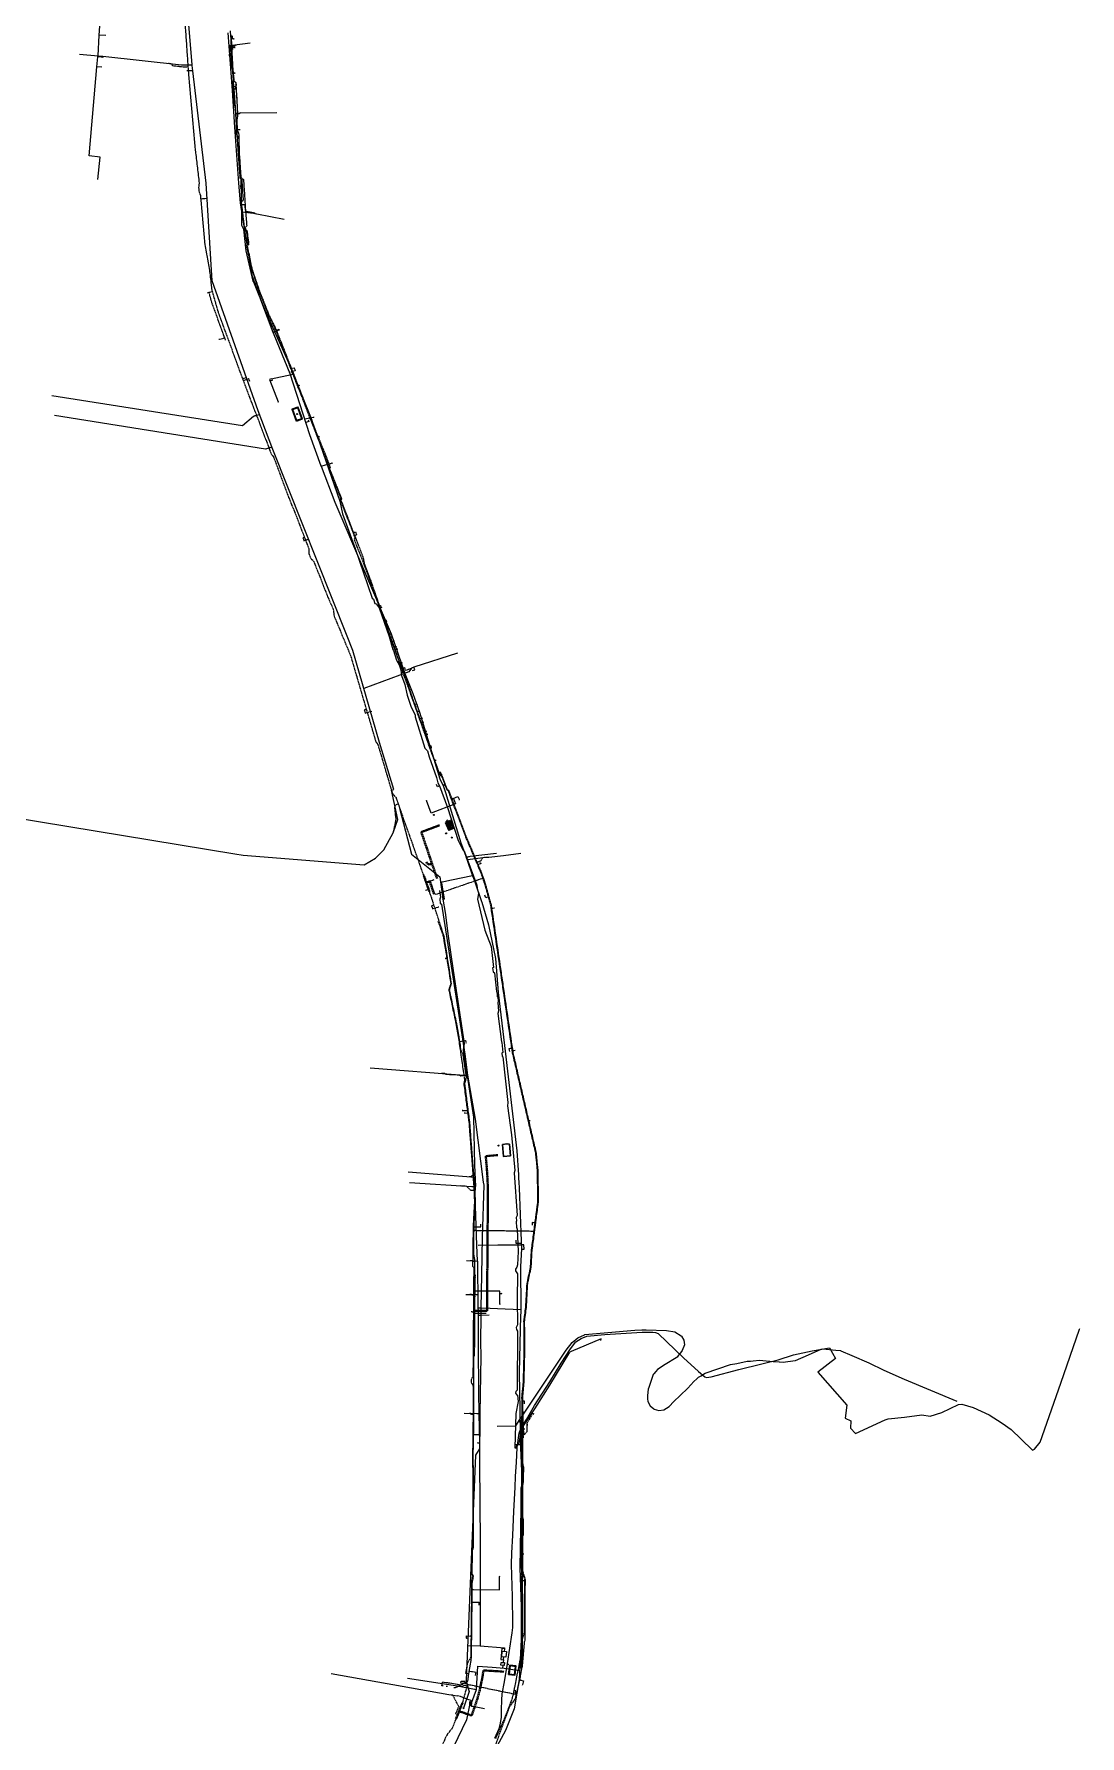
# Model space of a CAD drawing. Header units: metres. Extents: x 105139 to 106600, y 111320 to 118137.
# Drawn here: x 105759 to 106600, y 115990 to 117357 of the extents above; entities that cross this region are included whole.
import ezdxf

# ---------------------------------------------------------------- set-up
doc = ezdxf.new("R2010")
doc.units = ezdxf.units.M
doc.linetypes.add('DASHED', pattern=[1.524, 1.27, -0.254])
for name, color, linetype, lineweight in [('35-RH-ACUE-DOMICILIARIA', 152, 'CONTINUOUS', 9), ('35-RH-ACUE-MATRIZ-PJ', 150, 'DASHED', 40), ('35-RH-ACUE-MENOR-EXIST', 151, 'CONTINUOUS', 13), ('35-RH-ACUE-MENOR-PROY', 5, 'DASHED', 25), ('35-RH-ACUE-NODOS', 5, 'CONTINUOUS', 13), ('35-RH-ACUE-PJ-POZOS', 30, 'CONTINUOUS', 30)]:
    doc.layers.add(name, color=color, linetype=linetype, lineweight=lineweight)

# ---------------------------------------------------------------- blocks, each defined once
blk = doc.blocks.new('NODO_ACUE')
blk.add_circle((0, 0), 0.4)
blk = doc.blocks.new('VALV_ACUE')
for p, q in [((-0.4, -0.4), (0.4, 0.4)), ((-0.4, 0.4), (0.4, -0.4))]:
    blk.add_line(p, q)
blk.add_lwpolyline([(-0.4, -0.4), (0.4, -0.4), (0.4, 0.4), (-0.4, 0.4)], close=True)

msp = doc.modelspace()

# ---------------------------------------------------------------- linework, layer by layer
at = {"layer": '35-RH-ACUE-DOMICILIARIA'}
for points in [[(105919.66, 117353.0381), (105917.5196, 117352.8714)], [(105920.3129, 117352.8488), (105919.6742, 117352.8092), (105919.6458, 117353.267), (105920.2846, 117353.3066)], [(105920.5505, 117346.1701), (105918.1653, 117345.9641)], [(105921.2035, 117345.9808), (105920.5647, 117345.9413), (105920.5363, 117346.399), (105921.1751, 117346.4386)], [(105920.429, 117325.504), (105919.5141, 117325.4297)], [(105921.082, 117325.3147), (105920.4432, 117325.2751), (105920.4149, 117325.7329), (105921.0536, 117325.7725)], [(105921.7511, 117316.0694), (105921.6644, 117316.0719)], [(105922.404, 117315.8801), (105921.7652, 117315.8405), (105921.7369, 117316.2983), (105922.3757, 117316.3378)], [(105922.3426, 117305.6793), (105922.256, 117305.6819)], [(105922.9956, 117305.49), (105922.3568, 117305.4504), (105922.3285, 117305.9082), (105922.9672, 117305.9478)], [(105924.3355, 117280.1037), (105922.7853, 117279.9735)], [(105924.9885, 117279.9144), (105924.3497, 117279.8748), (105924.3213, 117280.3326), (105924.9601, 117280.3722)], [(105950.0832, 117079.9798), (105948.7461, 117079.445), (105955.5296, 117061.553)], [(105949.2088, 117078.2246), (105950.7113, 117078.8103)], [(105950.0832, 117079.9798), (105966.4142, 117083.4503)], [(105950.5032, 117078.9488), (105950.9193, 117078.6717)], [(105950.5603, 117079.0345), (105950.9764, 117078.7574)], [(105966.3673, 117083.6758), (105966.9939, 117083.806), (105967.0873, 117083.3569), (105966.4607, 117083.2267)], [(105967.041, 117083.5794), (105967.4522, 117083.664)], [(105972.06, 117074.503), (105971.691, 117074.3587)], [(105972.7396, 117074.5209), (105972.143, 117074.2892), (105971.977, 117074.7168), (105972.5736, 117074.9484)], [(105955.2605, 117061.5264), (105955.7393, 117061.3824)], [(105955.2902, 117061.625), (105955.769, 117061.4809)], [(105988.1377, 117033.423), (105987.7129, 117033.2552)], [(105988.8174, 117033.4409), (105988.2208, 117033.2092), (105988.0547, 117033.6368), (105988.6514, 117033.8684)], [(106037.7639, 116897.501), (106037.0017, 116897.2686)], [(106038.4424, 116897.4576), (106037.8273, 116897.2806), (106037.7005, 116897.7214), (106038.3155, 116897.8984)], [(106039.0299, 116896.2072), (106038.4149, 116896.0302), (106038.288, 116896.4709), (106038.903, 116896.6479)], [(106038.3514, 116896.2506), (106037.4651, 116895.9786)], [(106042.1174, 116885.809), (106041.2126, 116885.5312)], [(106042.2768, 116885.2), (106041.4242, 116884.9389)], [(106042.7959, 116885.7657), (106042.1808, 116885.5887), (106042.054, 116886.0294), (106042.669, 116886.2064)], [(106042.9553, 116885.1566), (106042.3402, 116884.9796), (106042.2134, 116885.4204), (106042.8284, 116885.5974)], [(106045.6329, 116874.8528), (106045.0816, 116874.6878)], [(106046.3114, 116874.8094), (106045.6964, 116874.6324), (106045.5695, 116875.0732), (106046.1845, 116875.2502)], [(106046.5209, 116872.3434), (106045.9928, 116872.1335)], [(106047.2005, 116872.3597), (106046.6034, 116872.1294), (106046.4383, 116872.5574), (106047.0355, 116872.7877)], [(106048.5479, 116869.0676), (106047.2317, 116868.6585)], [(106049.2263, 116869.0242), (106048.6113, 116868.8472), (106048.4844, 116869.288), (106049.0995, 116869.465)], [(106050.0209, 116864.6769), (106048.7908, 116864.2953)], [(106050.8567, 116862.8177), (106049.4699, 116862.3861)], [(106050.6994, 116864.6335), (106050.0844, 116864.4565), (106049.9575, 116864.8973), (106050.5725, 116865.0743)], [(106051.5352, 116862.7744), (106050.9201, 116862.5974), (106050.7933, 116863.0381), (106051.4083, 116863.2151)], [(106054.5041, 116851.7813), (106053.3791, 116851.4332)], [(106055.1826, 116851.7379), (106054.5676, 116851.5609), (106054.4407, 116852.0017), (106055.0557, 116852.1787)], [(106068.0557, 116812.8024), (106067.3638, 116812.5444)], [(106068.7356, 116812.8012), (106068.1327, 116812.5864), (106067.9787, 116813.0184), (106068.5816, 116813.2333)], [(106070.808, 116807.2487), (106069.4265, 116806.7224)], [(106071.7206, 116804.1029), (106070.5168, 116803.6458)], [(106071.4879, 116807.2475), (106070.885, 116807.0326), (106070.731, 116807.4647), (106071.3339, 116807.6795)], [(106072.4004, 116804.1017), (106071.7975, 116803.8869), (106071.6436, 116804.3189), (106072.2464, 116804.5338)], [(106074.2146, 116796.684), (106073.128, 116796.2724)], [(106075.0828, 116794.3707), (106073.9524, 116793.942)], [(106074.8945, 116796.6828), (106074.2916, 116796.4679), (106074.1376, 116796.9), (106074.7405, 116797.1148)], [(106075.7627, 116794.3695), (106075.1598, 116794.1546), (106075.0058, 116794.5867), (106075.6087, 116794.8015)], [(106078.0967, 116784.9293), (106077.2033, 116784.5957)], [(106078.3369, 116783.6284), (106077.6589, 116783.3779)], [(106078.7765, 116784.9281), (106078.1737, 116784.7132), (106078.0197, 116785.1453), (106078.6226, 116785.3601)], [(106079.0167, 116783.6272), (106078.4139, 116783.4124), (106078.2599, 116783.8444), (106078.8627, 116784.0593)], [(106081.9488, 116773.4679), (106081.2688, 116773.2848)], [(106082.6255, 116773.4035), (106082.0053, 116773.2457), (106081.8922, 116773.6902), (106082.5124, 116773.848)], [(106085.7794, 116763.6969), (106084.9483, 116763.4706)], [(106086.1456, 116762.7123), (106085.7186, 116762.575)], [(106086.4562, 116763.6325), (106085.836, 116763.4746), (106085.7229, 116763.9191), (106086.3431, 116764.077)], [(106086.8249, 116762.6863), (106086.2146, 116762.4936), (106086.0766, 116762.9311), (106086.6869, 116763.1237)], [(106086.6627, 116762.0153), (106086.2782, 116761.9164)], [(106087.3395, 116761.9509), (106086.7193, 116761.793), (106086.6062, 116762.2375), (106087.2264, 116762.3954)], [(106088.5983, 116753.8108), (106089.2011, 116754.0258), (106089.3552, 116753.5938), (106088.7524, 116753.3788)], [(106089.2782, 116753.8098), (106089.5887, 116753.9086)], [(106074.659, 116741.2324), (106075.1378, 116741.0883)], [(106074.6887, 116741.3309), (106075.1675, 116741.1869)], [(106096.3964, 116742.9138), (106098.0804, 116738.5361), (106078.6122, 116731.0859), (106074.8984, 116741.1603)], [(106095.2137, 116742.4588), (106095.5839, 116742.6012)], [(106096.2653, 116742.6235), (106096.2653, 116742.6235), (106095.672, 116742.3835), (106095.5, 116742.8088), (106096.0933, 116743.0487)], [(106096.1813, 116742.8311), (106100.1123, 116744.3433), (106100.9928, 116742.1815)], [(106100.7237, 116742.155), (106101.2025, 116742.0109)], [(106100.7534, 116742.2536), (106101.2322, 116742.1095)], [(106089.738, 116614.562), (106090.3731, 116614.6416), (106090.4301, 116614.1865), (106089.7951, 116614.1069)], [(106090.4016, 116614.414), (106091.3811, 116614.5237)], [(106103.3519, 116492.4179), (106103.9919, 116492.4212), (106103.9943, 116491.9625), (106103.3543, 116491.9592)], [(106103.9931, 116492.1918), (106107.9087, 116492.1369)], [(106105.1575, 116490.4173), (106105.7975, 116490.4206), (106105.7998, 116489.9619), (106105.1599, 116489.9586)], [(106105.7987, 116490.1913), (106108.1617, 116490.1642)], [(106157.3188, 116483.9906), (106156.8844, 116483.8882)], [(106157.9939, 116483.9105), (106157.3702, 116483.7671), (106157.2674, 116484.2141), (106157.8911, 116484.3575)], [(106113.5783, 116347.1242), (106112.8959, 116347.1305)], [(106114.2172, 116346.9023), (106113.5772, 116346.9053), (106113.5794, 116347.364), (106114.2194, 116347.361)], [(106133.7859, 116336.7099), (106133.8129, 116346.9378), (106114.2183, 116347.1183)], [(106133.5253, 116336.782), (106133.9202, 116336.4753)], [(106133.5885, 116336.8633), (106133.9834, 116336.5566)], [(106133.8084, 116345.2319), (106135.0401, 116345.2419)], [(106134.871, 116345.426), (106135.2092, 116345.0577)], [(106134.9468, 116345.4956), (106135.2851, 116345.1274)], [(106110.7412, 116330.8039), (106111.3812, 116330.8072), (106111.3835, 116330.3486), (106110.7435, 116330.3453)], [(106111.3823, 116330.5779), (106112.7674, 116330.5636)], [(106160.504, 116248.5939), (106159.6703, 116249.1168)], [(106160.9147, 116248.0521), (106160.3787, 116248.4019), (106160.6294, 116248.786), (106161.1653, 116248.4363)], [(106152.3451, 116229.8162), (106151.1145, 116229.7999)], [(106152.3387, 116230.295), (106151.1594, 116230.2456)], [(106152.9791, 116230.0666), (106152.3391, 116230.0656), (106152.3384, 116230.5243), (106152.9784, 116230.5253)], [(106152.9855, 116229.5878), (106152.3455, 116229.5869), (106152.3448, 116230.0455), (106152.9848, 116230.0465)], [(106153.1504, 116236.3142), (106152.5652, 116236.307)], [(106153.7908, 116236.0859), (106153.1508, 116236.0849), (106153.1501, 116236.5436), (106153.7901, 116236.5446)], [(106155.6819, 116239.7489), (106155.6115, 116239.7571)], [(106156.3222, 116239.5205), (106155.6822, 116239.5196), (106155.6815, 116239.9782), (106156.3215, 116239.9792)], [(106112.621, 116107.2657), (106133.5572, 116107.1834), (106133.4339, 116117.9566)], [(106133.2619, 116118.138), (106133.6059, 116117.7752)], [(106133.3366, 116118.2088), (106133.6806, 116117.846)], [(106111.981, 116107.2682), (106111.2494, 116107.2711)], [(106112.62, 116107.0361), (106111.98, 116107.0391), (106111.9821, 116107.4978), (106112.6221, 116107.4948)], [(106106.6819, 116068.5103), (106107.0259, 116068.1475)], [(106106.7566, 116068.5812), (106107.1007, 116068.2183)], [(106106.9286, 116068.3998), (106106.9299, 116070.0825), (106109.9391, 116070.031)], [(106109.9412, 116070.2577), (106110.5811, 116070.252), (106110.577, 116069.7933), (106109.9371, 116069.799)], [(106110.5791, 116070.02), (106110.8599, 116070.0152)], [(106149.7204, 116034.7347), (106150.0223, 116034.6702)], [(106150.0702, 116034.8945), (106150.6961, 116034.761), (106150.6004, 116034.3124), (106149.9745, 116034.446)], [(106150.6482, 116034.5367), (106152.6465, 116034.1104), (106151.8908, 116030.732)], [(106151.6441, 116030.8426), (106151.9881, 116030.4798)], [(106151.7188, 116030.9134), (106152.0628, 116030.5506)]]:
    msp.add_lwpolyline(points, dxfattribs=at)
at = {"layer": '35-RH-ACUE-MATRIZ-PJ'}
for points in [[(106085.3404, 116721.3741), (106070.6659, 116715.785), (106083.4254, 116678.2678)], [(106090.8983, 116723.3199), (106093.0228, 116718.5718)], [(106091.3381, 116725.1084), (106091.0335, 116724.9681)], [(106091.0335, 116724.9681), (106091.4919, 116723.828)], [(106091.0519, 116724.9948), (106091.5169, 116723.838)], [(106091.6403, 116725.212), (106091.3381, 116725.1084)], [(106091.6403, 116725.212), (106091.3381, 116725.1084)], [(106092.1883, 116723.9897), (106091.4841, 116723.7066), (106091.4955, 116723.6783), (106092.1997, 116723.9614), (106092.1883, 116723.9897)], [(106091.4919, 116723.828), (106091.5328, 116723.7262)], [(106091.5169, 116723.838), (106091.5579, 116723.7362)], [(106091.5442, 116723.6979), (106091.5852, 116723.596)], [(106091.5693, 116723.7079), (106091.6102, 116723.6061)], [(106091.5852, 116723.596), (106092.4739, 116721.3307)], [(106091.6102, 116723.6061), (106092.499, 116721.3408)], [(106091.6193, 116725.1918), (106092.0736, 116724.0619)], [(106091.6403, 116725.212), (106092.0987, 116724.072)], [(106092.0736, 116724.0619), (106092.1146, 116723.9601)], [(106092.0987, 116724.072), (106092.1396, 116723.9701)], [(106092.126, 116723.9318), (106092.1669, 116723.8299)], [(106092.151, 116723.9418), (106092.1919, 116723.84)], [(106092.1669, 116723.8299), (106093.0556, 116721.5646)], [(106092.1919, 116723.84), (106093.0807, 116721.5747)], [(106092.7746, 116720.5829), (106093.6739, 116718.3463)], [(106092.7996, 116720.5929), (106093.6989, 116718.3564)], [(106093.2931, 116722.1471), (106092.9121, 116721.994)], [(106093.331, 116722.0529), (106092.95, 116721.8997)], [(106092.987, 116718.0701), (106093.3311, 116718.5427)], [(106093.8719, 116724.5022), (106093.0094, 116718.6855)], [(106093.1332, 116723.152), (106093.1327, 116723.1518)], [(106093.1365, 116723.1435), (106093.1361, 116723.1433)], [(106095.9606, 116719.2524), (106093.1671, 116718.8277)], [(106093.3563, 116720.8168), (106094.2556, 116718.5802)], [(106093.3814, 116720.8268), (106094.2807, 116718.5903)], [(106093.5838, 116721.7303), (106093.4916, 116721.9598)], [(106093.6932, 116720.54), (106093.5241, 116720.472)], [(106093.5541, 116723.2286), (106093.5544, 116723.2296)], [(106093.7305, 116720.4472), (106093.5614, 116720.3792)], [(106093.6781, 116721.7682), (106093.5859, 116721.9977)], [(106093.8397, 116719.884), (106093.6512, 116719.8096)], [(106093.7081, 116719.668), (106093.8957, 116719.7448)], [(106093.7167, 116721.4), (106093.9562, 116720.8043)], [(106094.0504, 116720.8422), (106093.8109, 116721.4379)], [(106094.2158, 116724.3171), (106093.9838, 116724.2238)], [(106094.2158, 116724.3171), (106094.4443, 116724.409)], [(106094.2966, 116718.4784), (106094.2556, 116718.5802)], [(106094.3216, 116718.4884), (106094.2807, 116718.5903)], [(106094.7845, 116722.8476), (106094.5526, 116722.7543)], [(106094.7845, 116722.8476), (106095.0131, 116722.9395)], [(106095.0894, 116718.7972), (106094.8457, 116718.6991), (106094.857, 116718.6708), (106095.1008, 116718.7689), (106095.0894, 116718.7972)], [(106094.857, 116718.822), (106094.898, 116718.7202)], [(106094.9093, 116718.6919), (106094.9503, 116718.59)], [(106094.9962, 116718.878), (106095.0371, 116718.7761)], [(106095.0485, 116718.7478), (106095.0894, 116718.646)], [(106095.6361, 116724.1516), (106095.6361, 116724.1515)], [(106096.0433, 116719.7168), (106095.8114, 116719.6236)], [(106096.0806, 116719.624), (106095.8487, 116719.5308)], [(106096.0433, 116719.7168), (106096.2719, 116719.8087)], [(106096.0806, 116719.624), (106096.3092, 116719.7159)], [(106093.4551, 116717.9889), (106093.223, 116718.165)], [(106093.7254, 116718.0975), (106093.4933, 116718.2737)], [(106094.3703, 116718.508), (106093.6661, 116718.2249), (106093.6775, 116718.1966), (106094.3817, 116718.4797), (106094.3703, 116718.508)], [(106093.7148, 116718.2445), (106093.6739, 116718.3463)], [(106093.7399, 116718.2545), (106093.6989, 116718.3564)], [(106093.7671, 116718.1143), (106093.7262, 116718.2162)], [(106093.7922, 116718.1244), (106093.7512, 116718.2262)], [(106094.3489, 116718.3482), (106094.3079, 116718.4501)], [(106094.3739, 116718.3583), (106094.333, 116718.4601)], [(106079.2258, 116690.5732), (106076.9809, 116689.8388), (106075.094, 116690.7746), (106074.6402, 116692.1216)], [(106077.1903, 116668.0077), (106076.4847, 116670.0122), (106074.6317, 116675.2758), (106072.5243, 116681.2585)], [(106078.0812, 116676.4623), (106078.0207, 116676.443), (106074.6317, 116675.2758)], [(106080.9078, 116666.0447), (106077.401, 116676.2295)], [(106122.3908, 116455.5355), (106123.3826, 116444.5424), (106123.9095, 116436.0495), (106124.1746, 116429.1834), (106123.451, 116331.1863)], [(106132.0568, 116456.4075), (106122.4192, 116455.538)], [(106112.9454, 116294.8261), (106113.2575, 116343.6997), (106113.5633, 116360.1468)], [(106123.4775, 116331.1861), (106113.2285, 116331.2867)], [(106149.9733, 116045.1078), (106151.4298, 116045.1136), (106151.7613, 116241.0174), (106149.0656, 116242.6969)], [(106120.6231, 116042.4318), (106119.9424, 116037.9633), (106118.8692, 116032.1853), (106118.0405, 116028.185), (106115.7113, 116019.695), (106111.1598, 116006.1643), (106107.2887, 116007.4665)], [(106136.8761, 116041.3772), (106120.5498, 116042.4366)], [(106103.6569, 116016.3961), (106103.4479, 116015.6356), (106102.6815, 116013.8975), (106101.0492, 116009.5653), (106098.4917, 116003.3688)], [(106101.0492, 116009.5653), (106102.1215, 116009.2097), (106105.6224, 116008.0243), (106108.4528, 116007.0749)]]:
    msp.add_lwpolyline(points, dxfattribs=at)
at = {"layer": '35-RH-ACUE-MENOR-EXIST'}
for points in [[(105886.5, 117332.2), (105876.79, 117449.08)], [(105811.83, 117355.97), (105815.75, 117411.12)], [(105810.85, 117338.56), (105810.9014, 117339.4732), (105811.83, 117355.97)], [(105817.11, 117355.64), (105811.83, 117355.97)], [(105926.4049, 117214.3678), (105925.2746, 117221.2646), (105924.1465, 117237.2036), (105920.9485, 117282.2132), (105918.8481, 117311.5749), (105917.0677, 117336.4513), (105915.5235, 117357.9202)], [(105916.9028, 117346.1015), (105917.7725, 117346.2848), (105917.7385, 117346.5128), (105917.6857, 117346.9776), (105917.5829, 117347.5323), (105916.5693, 117347.3444), (105916.2908, 117347.3051)], [(105917.238, 117344.3661), (105917.2195, 117344.6154), (105916.5369, 117347.8781)], [(105933.2043, 117349.6126), (105918.5403, 117347.8249), (105918.9335, 117344.4629), (105917.238, 117344.3661), (105917.5932, 117341.068), (105918.2075, 117332.181), (105917.9681, 117330.5188), (105918.5737, 117329.3936), (105919.1491, 117323.489), (105919.8916, 117321.4132), (105919.2681, 117318.7028), (105919.1436, 117312.322), (105919.5855, 117307.1476), (105921.6793, 117292.9977), (105921.9297, 117278.7227), (105921.6724, 117277.3257), (105923.2759, 117274.2967), (105923.9176, 117272.4815), (105924.0951, 117264.8151), (105925.6865, 117241.9898), (105925.9239, 117227.9946), (105926.2643, 117203.2944), (105926.6208, 117202.2836), (105927.6858, 117200.0957), (105929.5361, 117182.8433), (105935.2883, 117158.4076), (105935.9421, 117157.8055), (105945.3026, 117134.5008), (105962.6552, 117096.0068), (105966.6969, 117086.6928), (105982.569, 117046.7038), (105982.6526, 117046.4682), (106005.31, 116981.5757), (106007.3796, 116971.4468), (106017.5367, 116943.5825), (106024.2008, 116924.1217), (106031.0669, 116903.722), (106032.1285, 116902.9111), (106033.2219, 116899.4863), (106034.2725, 116899.1058), (106036.8076, 116895.9177), (106044.8771, 116873.0381), (106047.704, 116862.4633), (106048.3836, 116861.7199), (106050.725, 116854.019), (106052.7418, 116850.2679), (106054.1302, 116846.1887), (106054.5854, 116843.8165), (106054.8585, 116841.7241), (106057.2931, 116834.2814), (106059.2203, 116825.7595), (106062.2022, 116817.0915), (106065.7221, 116809.893), (106065.7743, 116808.426), (106073.4422, 116783.3127), (106075.6613, 116781.1574), (106076.8353, 116776.2787), (106082.768, 116759.6092), (106083.8984, 116755.4763), (106085.3831, 116752.8984), (106091.6586, 116735.4664), (106100.253, 116709.1968), (106103.9018, 116701.5594), (106105.3885, 116699.985), (106115.3106, 116673.3019), (106115.4123, 116670.918), (106116.5915, 116666.481), (106115.6706, 116662.0621), (106121.7032, 116637.0295), (106126.7968, 116623.8532), (106128.6661, 116607.1634), (106127.9213, 116606.8811), (106128.3684, 116603.575), (106129.3276, 116602.8632), (106130.9469, 116587.8265), (106131.4951, 116585.6813), (106131.6978, 116583.8992), (106132.1075, 116583.2498), (106132.3816, 116579.9324), (106132.0993, 116578.8496), (106132.626, 116571.9093), (106132.0766, 116570.0276), (106135.0205, 116547.3655), (106135.4479, 116546.7415), (106136.1798, 116538.8442), (106135.4332, 116538.3098), (106135.6254, 116535.7607), (106136.2425, 116535.2901), (106140.2086, 116498.4933), (106139.8079, 116495.9559), (106143.084, 116472.6488), (106145.7487, 116444.0608), (106145.3896, 116442.0168), (106147.7517, 116407.882), (106146.762, 116406.2447), (106147.0121, 116403.4474), (106146.7709, 116402.7836), (106147.1782, 116398.4643), (106147.5827, 116396.8756), (106148.3972, 116378.9612), (106147.8502, 116368.1203), (106147.4181, 116366.304), (106146.3755, 116364.7294), (106146.397, 116363.2866), (106148.0496, 116361.0961), (106147.7928, 116340.315), (106147.9633, 116320.0264), (106146.7762, 116317.956), (106147.0649, 116316.3741), (106147.9334, 116314.9203), (106147.6091, 116267.5452), (106146.646, 116266.3917), (106146.3191, 116265.1094), (106147.1279, 116264.0793), (106147.9625, 116263.4656), (106148.4327, 116258.5166), (106146.7241, 116248.8537), (106145.7761, 116221.2799), (106147.1353, 116221.2862), (106147.2765, 116223.9445), (106147.5264, 116223.9511), (106149.3216, 116224.5726), (106150.7419, 116232.9537), (106151.6129, 116236.2529), (106151.0268, 116236.4202), (106161.939, 116252.4867), (106173.7903, 116271.4553), (106189.86, 116298.03)], [(105796.13, 117340.73), (105810.9014, 117339.4732), (105814.7, 117339.15)], [(105810.04, 117330.66), (105810.85, 117338.56)], [(105813.54, 117338.28), (105810.85, 117338.56)], [(105814.7, 117339.15), (105814.7, 117338.06), (105813.54, 117338.28)], [(105814.7, 117339.15), (105878.01, 117332.15)], [(105915.8719, 117340.0654), (105916.198, 117340.1147), (105916.2472, 117339.5507), (105916.8395, 117339.6242)], [(105178.5744, 116817.4508), (105539.9476, 116761.043), (105920.9127, 116698.2673), (105927.6139, 116697.316), (106024.833, 116689.4124), (106033.902, 116694.7788), (106040.5526, 116701.5538), (106047.9791, 116715.1949), (106051.8201, 116725.8396), (106046.6693, 116749.4243), (106048.6153, 116749.9885), (106037.1633, 116787.9158), (106015.5063, 116861.68), (106011.1153, 116873.1384), (105951.3398, 117023.2056), (105939.5771, 117054.3457), (105902.7237, 117158.6512), (105897.7174, 117237.0197), (105887, 117327.4)], [(105803.72, 117259.13), (105810.04, 117330.66)], [(105813.87, 117330.4), (105810.04, 117330.66)], [(105878.01, 117332.15), (105886.5, 117332.2)], [(105887, 117327.4), (105882.35, 117327.47), (105882.35, 117327.47), (105882.35, 117327.47)], [(105886.5, 117331.68), (105886.5, 117332.2)], [(105887, 117327.4), (105886.5, 117331.68)], [(105921.6793, 117292.9977), (105924.4193, 117293.1456), (105924.4604, 117293.7797), (105954.6855, 117293.8298)], [(105812.72, 117258.13), (105803.72, 117259.13)], [(105810.72, 117240.13), (105812.72, 117258.13)], [(105926.3845, 117214.1784), (105935.8368, 117213.0248), (105938.4955, 117212.5539), (105960.3652, 117208.2623)], [(105951.73, 117117.19), (105942.5, 117141.24), (105934.64, 117163.02), (105926.39, 117214.39)], [(105956.74, 117119.42), (105951.73, 117117.19)], [(105990.28, 117009.82), (105981.05, 117034.9), (105965.17, 117084.07), (105952.48, 117115.23), (105951.73, 117117.19)], [(105930.2753, 117080.6723), (105928, 117080.14), (105927.24, 117079.67)], [(105940.708, 117051.3518), (105938.0134, 117050.3339), (105935.8967, 117049.5712), (105927.0679, 117042.1424), (105773.6852, 117066.3359)], [(105950.6497, 117025.1422), (105945.4191, 117023.4215), (105775.9425, 117050.5213)], [(105976.8804, 117047.8105), (105984.3624, 117049.0801)], [(105979.7927, 117047.0478), (105980.2091, 117045.8112), (105977.8345, 117044.8563), (105977.8345, 117044.8563)], [(105984.2807, 117048.8042), (105984.4102, 117048.8239), (105984.3145, 117049.3362), (105984.1653, 117049.3193)], [(105990.28, 117009.82), (105993.74, 117010.83)], [(105990.28, 117009.82), (106001.22, 116980.96)], [(105993.74, 117010.83), (105999.64, 117012.52)], [(106001.22, 116980.96), (106046.32, 116875.17), (106057.3637, 116843.1922), (106063.97, 116827.3)], [(106099.8234, 116859.4931), (106064.6834, 116848.2931)], [(106060.5041, 116844.633), (106024.4406, 116831.2495)], [(106054.5854, 116843.8165), (106057.0395, 116844.5763), (106057.4991, 116843.5178)], [(106064.6834, 116848.2931), (106062.7648, 116847.5833), (106060.5041, 116844.633)], [(106063.5284, 116845.5876), (106065.52, 116846.27), (106064.703, 116848.2456)], [(106065.52, 116846.27), (106064.6834, 116848.2931)], [(106063.97, 116827.3), (106069.07, 116812.1)], [(106069.07, 116812.1), (106085.64, 116758.54)], [(106085.3831, 116752.8984), (106083.6878, 116752.1467), (106082.8934, 116754.1135)], [(106085.64, 116758.54), (106088.3692, 116752.497)], [(106088.3692, 116752.497), (106090.0043, 116747.5606)], [(106090.0043, 116747.5606), (106102.5043, 116707.2706)], [(106053.1428, 116735.0561), (106062.8083, 116698.1322)], [(106102.5043, 116707.2706), (106106.0343, 116697.4006)], [(106062.8083, 116698.1322), (106072.0945, 116690.6497), (106085.4843, 116679.8606), (106088.0043, 116661.9006)], [(106106.0343, 116697.4006), (106106.6843, 116695.4806)], [(106106.6843, 116695.4806), (106107.1643, 116694.0006)], [(106106.8755, 116695.9862), (106109.985, 116696.6366), (106131.02, 116698.9837)], [(106109.3483, 116696.5057), (106109.4911, 116695.9229), (106107.123, 116695.3202)], [(106109.3484, 116696.5057), (106109.4912, 116695.9228), (106107.1231, 116695.3201)], [(106107.1643, 116694.0006), (106111.8443, 116680.7006)], [(106107.7331, 116693.7733), (106122.513, 116695.8232), (106124.961, 116695.8135), (106136.7959, 116697.1622), (106150.6861, 116698.7868)], [(106111.8443, 116680.7006), (106094.9023, 116677.1538), (106088.7296, 116675.8615), (106087.2443, 116675.5506), (106086.9443, 116675.0606), (106088.9243, 116662.0106)], [(106111.8443, 116680.7006), (106113.0043, 116677.3806)], [(106085.27, 116668.88), (106086.04, 116663.65), (106085.49, 116662.03), (106085.86, 116658.75), (106086.98, 116657.94)], [(106113.0043, 116677.3806), (106113.5443, 116675.8406)], [(106113.5443, 116675.8406), (106118.9843, 116660.1806), (106119.1615, 116659.5845)], [(106086.98, 116657.94), (106094.72, 116608.07), (106105.49, 116537.49)], [(106088.24, 116661.88), (106087.32, 116661.77)], [(106088.9243, 116662.0106), (106088.0043, 116661.9006)], [(106088.0043, 116661.9006), (106089.7382, 116651.211)], [(106088.73, 116661.93), (106088.24, 116661.88)], [(106089.4143, 116662.0606), (106088.9243, 116662.0106)], [(106089.7382, 116651.211), (106092.11, 116632.24), (106096.23, 116604.65), (106104.97, 116546.02), (106104.3342, 116540.9126), (106112.4584, 116486.7586), (106113.3584, 116448.3627), (106114.2164, 116431.0908)], [(106119.1616, 116659.5845), (106124.5861, 116641.3461), (106130.1543, 116614.4006), (106132.36, 116586.87), (106137.49, 116544.32), (106147.31, 116459.83), (106148.74, 116440.46)], [(106105.49, 116537.49), (106107.6424, 116520.6356)], [(106029.68, 116526.38), (106104.9, 116520.7)], [(106104.9, 116520.7), (106107.6463, 116520.6248)], [(106107.6463, 116520.6248), (106113.8438, 116485.2851)], [(106113.8438, 116485.2851), (106120.4771, 116434.5655)], [(106060.059, 116442.9098), (106113.8157, 116438.7417)], [(106061.1527, 116434.2324), (106111.275, 116431.0757)], [(106120.84, 116432.24), (106119.59, 116390.56)], [(106120.4771, 116434.5655), (106120.84, 116432.24)], [(106148.74, 116440.46), (106148.66, 116437.91)], [(106148.66, 116437.91), (106148.96, 116434.47)], [(106148.96, 116434.47), (106149.24, 116430.1)], [(106111.275, 116431.0757), (106114.2173, 116431.0908)], [(106115.724, 116371.3017), (106115.1733, 116383.9507), (106114.3082, 116415.2391), (106114.0455, 116424.7855), (106114.2164, 116431.0908)], [(106149.24, 116430.1), (106150.84, 116387.26)], [(106119.59, 116390.56), (106119, 116359.98)], [(106116.3732, 116383.9368), (106132.2165, 116384.1467), (106150.9322, 116384.229)], [(106150.9089, 116385.4457), (106146.9344, 116385.4752), (106146.9747, 116386.7671), (106146.9629, 116388.0658)], [(106151.08, 116380.94), (106150.3, 116366.91), (106150.5, 116332.35)], [(106150.84, 116387.26), (106151.08, 116380.94)], [(106151.0705, 116380.7695), (106153.3077, 116380.8779), (106153.1319, 116384.2631), (106150.9317, 116384.229)], [(106107.0805, 116371.7438), (106114.06, 116371.33)], [(106114.06, 116371.33), (106115.93, 116371.16)], [(106115.93, 116371.16), (106115.9019, 116361.087)], [(106115.9019, 116361.087), (106116.1549, 116344.4194)], [(106119, 116359.98), (106118.555, 116333.6476)], [(106106.506, 116344.3757), (106114.1804, 116344.4565)], [(106114.1804, 116344.4565), (106116.1409, 116344.4066)], [(106116.1492, 116344.4057), (106116.1948, 116337.0275)], [(106116.1948, 116337.0275), (106116.2423, 116327.7899)], [(106150.5, 116332.35), (106150.14, 116318.2), (106150.09, 116316.36), (106149.21, 116281.69), (106150.3, 116221.11), (106151.4, 116196.3), (106150.67, 116172.94), (106149.94, 116124.77), (106151.4, 116078.06), (106149.21, 116035), (106145.19, 116011.65), (106138.26, 115994.13), (106126.21, 115971.87), (106118.91, 115957.64), (106109.79, 115937.2), (106106.5, 115911.66), (106102.51, 115884.52), (106100.5346, 115872.3744), (106099.41, 115865.46), (106097.31, 115828.21), (106095.13, 115790.53)], [(106116.1917, 116333.6809), (106118.555, 116333.6476), (106125.8499, 116333.3512), (106131.9447, 116333.1037), (106150.5, 116332.35)], [(106116.2322, 116327.782), (106118.4564, 116327.8094), (106125.04, 116327.93)], [(106116.2423, 116327.7899), (106116.4311, 116303.2632), (106116.6793, 116266.1137), (106116.7878, 116248.4285), (106117.3177, 116224.9041)], [(106117.51, 116333.69), (106118.555, 116333.6476), (106125.8499, 116333.3512), (106131.9447, 116333.1037), (106150.5, 116332.35)], [(106118.4564, 116327.8094), (106118.09, 116306.13)], [(106118.555, 116333.6476), (106118.4564, 116327.8094)], [(106129.649, 115987.8484), (106133.3029, 115995.7676), (106134.1264, 115998.8016), (106134.9498, 116004.6124), (106135.2069, 116011.0642), (106135.2583, 116018.572), (106135.6186, 116023.5087), (106137.5781, 116033.1577), (106139.8425, 116047.9162), (106143.6036, 116072.5795), (106144.2778, 116076.784), (106144.2264, 116079.7666), (106143.8661, 116101.7758), (106143.1482, 116127.5242), (106143.5099, 116136.9634), (106144.1275, 116150.6935), (106144.9009, 116170.3728), (106145.982, 116189.2279), (106146.2393, 116198.4841), (106147.167, 116209.3627), (106147.6817, 116221.4472), (106149.3815, 116232.9931), (106150.6166, 116236.7984), (106155.2484, 116243.8434), (106161.6371, 116255.2351), (106173.8953, 116274.2483), (106182.953, 116289.264), (106190.4755, 116300.7113), (106194.6955, 116306.2651), (106199.1729, 116308.9905), (106203.7018, 116310.8932), (106218.1116, 116312.2302), (106248.2253, 116314.0079), (106256.6205, 116314.0079), (106258.925, 116313.8434), (106261.0649, 116313.021), (106281.312, 116293.53), (106293.4331, 116282.6301), (106298.4537, 116278.1891), (106299.7706, 116277.6957), (106303.5567, 116278.1069), (106325.8614, 116284.1104), (106344.3419, 116288.7365), (106357.4284, 116291.9438), (106369.692, 116295.9736), (106384.5892, 116299.0165), (106398.6635, 116301.5659), (106403.3549, 116292.8485), (106389.154, 116282.0475), (106412.5998, 116255.4544), (106411.2129, 116245.0672), (106415.7626, 116243.0008), (106415.5144, 116236.9668), (106419.6505, 116232.6687), (106443.3376, 116243.666), (106445.6538, 116244.41), (106458.8066, 116245.8978), (106472.8693, 116247.6336), (106479.4871, 116246.6417), (106488.9613, 116249.4558), (106502.2795, 116255.903), (106504.8439, 116256.3989), (106514.026, 116253.5886), (106526.8645, 116247.6984), (106537.3702, 116241.0031), (106544.4843, 116235.8784), (106552.591, 116228.274), (106561.7141, 116219.3988), (106563.4512, 116220.0601), (106567.9182, 116225.8461), (106584.4746, 116273.018), (106599.5518, 116316.6527), (106599.8835, 116316.9842)], [(106131.6048, 116238.5719), (106146.7, 116238.9), (106149.8878, 116244.0167), (106150.65, 116245.24), (106150.81, 116245.5), (106151.02, 116245.81), (106186.94, 116299.59), (106191.91, 116305.83), (106196.41, 116309.63), (106201.82, 116312.06), (106202.03, 116312.16), (106242.26, 116315.61), (106247.84, 116316.09), (106251.2, 116315.87), (106267.58, 116315.54), (106267.5849, 116315.5392), (106274.47, 116314.38), (106279.46, 116311.15), (106279.7, 116310.99), (106281.59, 116307.71), (106282.08, 116303.84), (106280.33, 116299.48), (106279.7, 116298.72), (106277.3644, 116295.5969), (106276.23, 116294.08), (106275.5, 116293.59), (106266.48, 116288.22), (106260.49, 116284.04), (106259.13, 116282.52), (106257.51, 116280.7), (106256.93, 116280.05), (106253.51, 116269.57), (106253.06, 116268.2), (106252.45, 116263.14), (106252.52, 116260.57), (106252.59, 116258.31), (106254.64, 116254.86), (106257.47, 116252.42), (106257.7, 116252.22), (106261.53, 116251.17), (106265.64, 116251.83), (106269.78, 116254.29), (106273.63, 116258.36), (106278.67, 116263.25), (106284.74, 116269.13), (106289.64, 116274.47), (106292.12, 116276.66), (106293.46, 116277.85), (106295.3946, 116279.1381), (106297.29, 116280.4), (106298.6, 116281.28), (106318.98, 116288.01), (106324.23, 116289.08), (106332.43, 116290.75), (106335.03, 116290.94), (106337.35, 116291.12), (106342.34, 116291.5), (106344.95, 116291.3), (106353.41, 116290.68), (106358.16, 116290.32), (106358.4372, 116290.2998), (106361.46, 116290.08), (106371.1, 116291.33), (106371.4, 116291.36), (106381.8487, 116296.0158), (106391.89, 116300.49), (106393.3, 116300.61), (106403.82, 116299.72), (106407.52, 116299.27), (106407.82, 116299.24), (106416.63, 116295.3), (106430.19, 116289.35), (106442.19, 116283.71), (106458.68, 116276.44), (106500.91, 116258.67)], [(106215.17, 116308.74), (106191.0118, 116298.5174)], [(106214.85, 116307.34), (106215.17, 116308.74)], [(106118.36, 116294.95), (106117.75, 116248.83)], [(106118.09, 116306.13), (106118.36, 116294.95)], [(106191.0118, 116298.5174), (106189.86, 116298.03)], [(106116.7863, 116248.413), (106115.2226, 116248.5116), (106105.1745, 116248.874)], [(106117.75, 116248.83), (106117.71, 116239.7)], [(106117.71, 116239.7), (106117.47, 116220.39), (106115.0361, 116216.6973), (106114.3054, 116215.3542), (106106.97, 116041.02)], [(106117.3177, 116224.9041), (106115.9968, 116225.009), (106116.0531, 116225.6098)], [(106117.3177, 116224.9041), (106117.3908, 116209.1697), (106117.9649, 116145.1093), (106117.9257, 116107.7867), (106117.9173, 116062.0411), (106117.9165, 116062.0407)], [(106150.2562, 116223.5417), (106145.8542, 116223.5507)], [(106107.8645, 116062.2787), (106117.9222, 116062.0509)], [(106117.9222, 116062.0509), (106137.6113, 116060.5638)], [(106135.3547, 116059.9446), (106134.5702, 116051.1188)], [(106134.5702, 116051.1188), (106136.7544, 116050.9255)], [(106136.7548, 116050.9255), (106136.4598, 116048.7403), (106137.3682, 116048.6595), (106137.1557, 116046.269), (106134.6656, 116046.4903), (106134.8781, 116048.8809), (106136.4598, 116048.7403)], [(106138.5444, 116053.0996), (106135.2175, 116053.3953), (106135.6162, 116057.8756), (106138.9822, 116057.5761), (106138.5444, 116053.0996)], [(106137.5323, 116059.763), (106135.3547, 116059.9446)], [(106136.7544, 116050.9255), (106136.9602, 116053.2404)], [(106137.5419, 116059.764), (106137.3601, 116057.7204)], [(106137.6113, 116060.5638), (106137.5323, 116059.763)], [(105998.21, 116039.97), (106092.8471, 116022.9766), (106099.634, 116021.8943)], [(106059.48, 116036.174), (106099.7278, 116030.0616), (106113.3017, 116027.3483), (106115.0174, 116026.8481)], [(106106.97, 116041.02), (106106.7277, 116034.3346), (106108.5639, 116027.1851), (106109.03, 116025.37), (106104.4471, 116012.017)], [(106110.9522, 116013.4303), (106111.2526, 116016.878), (106115.0946, 116027.0877), (106116.0339, 116045.8722), (106127.675, 116044.8746), (106137.1698, 116044.2718), (106149.6106, 116042.4202)], [(106136.1336, 116046.3606), (106135.891, 116044.3487)], [(106111.254, 116016.8881), (106109.5001, 116017.1113), (106109.2733, 116014.5933), (106110.484, 116014.4781), (106110.8276, 116018.1935), (106108.0023, 116019.0667), (106102.0396, 116021.3262), (106099.6293, 116021.8974)], [(106107.4135, 116031.915), (106102.4795, 116032.2261), (106102.6573, 116033.7372), (106105.9022, 116033.6483)], [(106109.2733, 116014.5933), (106106.9262, 116002.6385), (106096.607, 115980.9661), (106080.2, 115954.32), (106071.66, 115927.92), (106068.28, 115903.73), (106068.08, 115882.81)], [(106104.1624, 116012.4645), (106104.0497, 116012.1405), (106104.924, 116011.8445), (106105.0221, 116012.2036)], [(106121.4151, 116011.4869), (106111.9765, 116013.3148), (106110.9522, 116013.4303)]]:
    msp.add_lwpolyline(points, dxfattribs=at)
at = {"layer": '35-RH-ACUE-MENOR-PROY'}
for points in [[(106088.2237, 116029.9771), (106087.1534, 116030.13), (106087.6153, 116033.2557), (106102.3606, 116030.8881), (106107.9864, 116033.8162), (106108.8939, 116039.6083), (106109.2022, 116041.5758), (106110.9552, 116052.7639), (106111.0003, 116056.653), (106111.4706, 116097.1523), (106111.6457, 116112.2371), (106111.6693, 116114.2725), (106112.3183, 116115.6114), (106112.4591, 116118.0282), (106111.5332, 116120.4226), (106111.8075, 116138.9224), (106112.6746, 116140.9795), (106112.6744, 116142.9014), (106112.6735, 116158.4216), (106112.6402, 116194.4535), (106112.3332, 116214.4691), (106112.4946, 116221.9557), (106112.659, 116229.5802), (106112.7111, 116231.9987), (106112.7765, 116235.0297), (106112.8003, 116248.0112), (106112.8625, 116281.9055), (106113.0854, 116316.662), (106113.1669, 116329.4456), (106113.2575, 116343.6997), (106113.5909, 116361.6299), (106113.6513, 116370.7555), (106113.6632, 116372.5456), (106112.7278, 116377.4031), (106112.8531, 116384.7984), (106113.0005, 116395.6805), (106113.042, 116398.7435), (106113.0586, 116399.9705), (106114.2471, 116419.8759), (106114.1221, 116421.8509), (106113.7381, 116427.9341), (106113.6001, 116430.1251), (106113.0316, 116439.1883), (106112.9682, 116440.0712), (106112.8804, 116441.4578), (106112.8488, 116441.9557), (106112.4031, 116446.086), (106109.9989, 116477.7337), (106109.7573, 116481.6492), (106107.7016, 116497.6475), (106106.2991, 116508.584), (106105.6544, 116513.6971), (106106.931, 116518.7297), (106106.5776, 116521.1727), (106104.5815, 116535.2891), (106104.289, 116537.351), (106102.6481, 116540.1111), (106101.5826, 116547.7312), (106101.0693, 116551.4016), (106098.2685, 116566.0537), (106093.3215, 116589.2552), (106094.9004, 116594.1221), (106094.102, 116599.2735), (106091.5037, 116616.0393), (106089.0191, 116632.072), (106080.8444, 116657.2015), (106079.0189, 116662.8131), (106077.896, 116666.0031), (106076.4847, 116670.0122), (106075.689, 116672.2731), (106074.6317, 116675.2758), (106061.3844, 116712.8837), (106056.1952, 116727.2816), (106052.809, 116737.2286), (106052.3806, 116738.3826), (106050.6241, 116743.2665), (106047.6688, 116746.8288), (106046.8838, 116749.4732), (106035.9907, 116786.1671), (106034.4005, 116788.2089), (106026.7198, 116814.3643), (106014.1064, 116857.3175), (106000.8637, 116889.1988), (106000.2179, 116894.5159), (105997.7785, 116899.9735), (105995.1809, 116905.8379), (105990.9619, 116916.7595), (105984.5488, 116932.9522), (105982.1857, 116935.2453), (105980.4686, 116939.5075), (105980.5318, 116943.2745), (105976.8743, 116952.8243), (105970.141, 116970.4053), (105964.8756, 116983.0794), (105964.1355, 116984.8607), (105957.4798, 117002.9185), (105952.0772, 117017.181), (105950.5832, 117018.782), (105948.4281, 117024.4275), (105948.0298, 117025.4567), (105940.524, 117045.0769), (105938.3703, 117050.7068), (105936.1449, 117056.5239), (105927.7659, 117078.6155), (105925.6173, 117084.2802), (105907.6231, 117133.5017), (105902.8621, 117150.1396), (105902.5415, 117151.3088), (105902.3683, 117152.8245), (105900.7927, 117166.6093), (105900.7206, 117167.2398), (105898.6094, 117178.9645), (105896.9471, 117188.1968), (105895.5468, 117203.1143), (105893.6168, 117224.6726), (105893.3693, 117227.0541), (105892.1521, 117230.8654), (105891.9382, 117233.5861), (105892.4007, 117237.3545), (105889.1615, 117264.6275), (105883.8126, 117325.2449), (105883.4445, 117330.5536), (105883.3688, 117331.6456), (105882.5477, 117343.4767), (105881.0154, 117365.5879)], [(105917.0563, 117359.4945), (105917.4143, 117355.0265), (105918.1805, 117338.7989), (105919.7298, 117315.3397), (105919.7748, 117314.6581), (105920.4963, 117306.7091), (105921.3794, 117292.7304), (105922.5176, 117274.616), (105924.7315, 117243.2648), (105924.853, 117241.5449), (105926.2834, 117240.3294), (105926.6678, 117235.2703), (105927.4587, 117223.7565), (105925.8506, 117221.922), (105928.6395, 117199.7194), (105930.0296, 117198.7305), (105931.3758, 117188.5514), (105930.3043, 117187.1542), (105931.5632, 117180.0561), (105932.2897, 117177.7164), (105934.2752, 117168.2787), (105939.8467, 117151.2328), (105947.5222, 117131.835), (105954.068, 117118.1579), (105965.7761, 117087.9836), (105986.7016, 117034.054), (105995.5712, 117012.5957), (105996.9983, 117008.903), (105996.4761, 117007.5243), (106005.8954, 116984.056), (106005.36, 116982.9374), (106017.4146, 116952.2221), (106016.6957, 116950.8217), (106024.7873, 116930.2428), (106032.0329, 116910.2687), (106037.2372, 116895.7939), (106041.8325, 116882.9593), (106049.8714, 116860.5406), (106055.4167, 116845.0271), (106060.0281, 116832.2895), (106064.9181, 116818.5195), (106070.1619, 116803.668), (106077.2917, 116783.6172), (106079.1913, 116778.5757), (106083.851, 116765.39), (106084.7556, 116762.8302), (106087.4987, 116759.7297), (106091.1135, 116749.6629), (106092.1401, 116749.1701), (106093.4088, 116745.8169), (106106.2277, 116711.9352), (106108.4301, 116706.7421), (106109.2246, 116704.8686), (106114.9013, 116691.4833), (106117.9448, 116684.3069), (106119.9282, 116678.8544), (106121.0032, 116675.8992), (106124.424, 116663.6088), (106126.2301, 116657.1546), (106136.9953, 116584.1868), (106143.2007, 116542.1233), (106143.731, 116538.5281), (106162.3611, 116457.9916), (106163.6881, 116444.4046), (106164.106, 116419.3981), (106161.8201, 116401.8609), (106160.9231, 116394.9793), (106159.5728, 116384.6192), (106158.8906, 116379.3853), (106158.1412, 116366.1855), (106155.3836, 116353.2683), (106154.3199, 116334.0336), (106152.8902, 116322.8487), (106153.0996, 116299.9777), (106152.4205, 116273.63), (106151.3124, 116262.8063), (106151.2708, 116261.2265), (106151.4121, 116259.7331), (106151.1591, 116230.2073), (106151.0627, 116229.3262), (106151.0254, 116212.9928), (106152.1275, 116206.3383), (106152.1253, 116193.8051), (106150.742, 116189.1417), (106150.685, 116187.5905), (106150.5095, 116168.669), (106151.9769, 116163.552), (106151.9416, 116151.1952), (106150.3903, 116146.8796), (106150.2868, 116126.1224), (106153.4968, 116115.4919), (106153.2355, 116072.5285), (106150.8693, 116065.0085), (106150.7642, 116054.7697), (106149.901, 116050.5404), (106145.9956, 116031.4053), (106144.9519, 116026.2915), (106143.6468, 116019.898), (106138.6325, 116006.738), (106130.1258, 115987.2583)], [(105917.9632, 117353.3467), (105918.9993, 117353.3911), (105918.9187, 117355.1262), (105917.4143, 117355.0265)], [(105917.9228, 117355.8792), (105917.9632, 117353.3467), (105918.1038, 117347.1744), (105918.1866, 117345.5391), (105919.075, 117330.6669)], [(105918.1038, 117347.1744), (105920.944, 117347.4402), (105921.5164, 117348.1756), (105922.2837, 117348.2728)], [(105883.4445, 117330.5536), (105882.0878, 117330.4274), (105880.7312, 117330.3012), (105870.8842, 117331.2862), (105869.427, 117333.099), (105867.445, 117333.3181)], [(105919.075, 117330.6669), (105920.0272, 117319.2626), (105921.5545, 117318.0337), (105922.9585, 117292.94), (105922.9892, 117292.3622), (105922.3723, 117286.3955), (105922.8027, 117279.698), (105923.8774, 117277.1741), (105924.3208, 117261.4879), (105925.5992, 117241.9698), (105927.7642, 117239.9658), (105929.0864, 117220.1355)], [(105919.784, 117314.8827), (105921.2895, 117314.9814), (105921.4562, 117312.7843), (105920.7662, 117312.7384)], [(105922.9648, 117292.9427), (105924.394, 117293.015), (105924.9841, 117293.7696), (105925.458, 117293.8056)], [(105893.6168, 117224.6726), (105898.246, 117225.1091), (105898.4611, 117222.9197)], [(105926.6677, 117235.2703), (105925.3868, 117235.1683), (105925.5552, 117232.9717)], [(105926.1022, 117219.9245), (105928.8085, 117220.1042), (105929.0917, 117215.499), (105930.0623, 117214.5946), (105936.1194, 117213.5322), (105937.055, 117212.8101), (105938.4733, 117212.5686)], [(105929.0864, 117220.1355), (105929.2836, 117215.9945), (105930.3978, 117202.9889), (105929.2447, 117201.6397), (105929.4229, 117199.8133), (105930.4872, 117199.028), (105931.955, 117188.4242), (105930.7425, 117186.7571), (105934.5319, 117168.2006), (105940.1498, 117151.6606), (105940.7219, 117150.0742), (105947.9564, 117132.0347), (105954.3238, 117118.7248), (105980.7917, 117051.1064), (105987.0305, 117034.9043), (105994.0085, 117018.0371), (105997.4871, 117008.7396), (105996.9752, 117007.6074), (106003.9521, 116990.2482)], [(105898.9558, 117149.1258), (105900.2041, 117149.4611), (105901.4262, 117149.7726), (105902.8621, 117150.1396)], [(105913.4417, 117111.0742), (105912.8047, 117112.6459), (105902.2527, 117141.4234), (105900.2041, 117149.4611)], [(105953.7552, 117118.8115), (105956.413, 117119.9286)], [(105912.8047, 117112.6459), (105908.0339, 117111.43)], [(105965.7761, 117087.9836), (105967.1724, 117088.4681), (105968.448, 117088.9015), (105969.2777, 117086.4128), (105965.8366, 117085.2524)], [(105927.7659, 117078.6155), (105928.6861, 117078.9861), (105931.691, 117080.1964), (105932.5038, 117078.1833)], [(105938.3703, 117050.7068), (105936.7871, 117050.1166), (105935.4205, 117049.6073)], [(105948.4281, 117024.4275), (105945.7658, 117023.4514)], [(105996.4165, 117011.6012), (105999.1019, 117012.4145)], [(106003.9521, 116990.2482), (106006.6387, 116983.4265), (106006.1215, 116982.307), (106023.9729, 116936.1153), (106024.6202, 116931.88), (106029.5418, 116918.9914), (106040.3552, 116887.933), (106053.5501, 116850.9539), (106055.0607, 116847.3495), (106055.7164, 116845.577), (106059.9858, 116834.0042), (106061.3475, 116829.7737), (106064.3024, 116820.9748), (106064.6228, 116820.0689), (106067.5274, 116812.1408), (106075.6947, 116789.1978), (106077.345, 116784.1504), (106078.506, 116781.253), (106083.6963, 116766.6579), (106084.6733, 116763.9065), (106087.5328, 116760.4577), (106091.3298, 116750.1137), (106092.5369, 116749.5342)], [(105976.8743, 116952.8243), (105976.1581, 116952.5407), (105975.442, 116952.2571), (105976.3406, 116949.8537), (105980.5102, 116951.4771)], [(106015.8363, 116956.2185), (106017.7473, 116956.9378), (106018.5761, 116954.6277), (106016.1933, 116953.7139)], [(106054.6831, 116847.0573), (106057.0895, 116847.949), (106057.8539, 116845.7993), (106062.7765, 116847.5905)], [(106026.7198, 116814.3643), (106025.7578, 116814.0915), (106024.7957, 116813.8186), (106025.5219, 116811.505), (106030.8173, 116812.9879)], [(106026.7198, 116814.3643), (106024.7957, 116813.8186)], [(106064.9206, 116818.519), (106066.8075, 116819.1688), (106067.5961, 116816.8071), (106066.7992, 116816.539)], [(106092.5369, 116749.5342), (106106.6865, 116712.134), (106114.7935, 116693.0074), (106116.2582, 116689.5516), (106116.7037, 116688.5006), (106118.4226, 116684.4453), (106121.4797, 116676.052), (106126.7201, 116657.2635), (106144.2182, 116538.6408), (106162.8556, 116458.0726), (106164.1877, 116444.4331), (106164.6066, 116419.3698), (106159.3943, 116379.3815), (106158.6398, 116366.1263), (106155.8807, 116353.2019), (106154.8181, 116333.9881), (106153.3905, 116322.8192), (106153.5996, 116299.9736), (106152.9199, 116273.6022), (106151.926, 116262.0244), (106152.1529, 116246.4247), (106152.781, 116230.9932), (106151.1675, 116230.9753)], [(106052.3806, 116738.3826), (106051.0118, 116737.8939), (106049.7369, 116737.4387), (106049.4304, 116736.6316), (106049.0926, 116735.6698), (106050.1198, 116726.2553), (106048.0531, 116715.4687), (106047.3781, 116714.091)], [(106114.9013, 116691.4833), (106118.7715, 116693.0747), (106120.166, 116695.4832), (106122.0203, 116695.7549)], [(106117.5089, 116692.5555), (106118.3817, 116690.4516), (106116.2582, 116689.5516)], [(106081.5275, 116666.2581), (106082.3163, 116665.8756), (106118.1133, 116678.2282), (106119.9282, 116678.8544)], [(106073.9002, 116669.1004), (106075.1259, 116669.5328), (106076.4847, 116670.0122)], [(106080.7289, 116677.3737), (106078.0207, 116676.443), (106074.6317, 116675.2758)], [(106081.5275, 116666.2581), (106078.0207, 116676.443)], [(106124.424, 116663.6088), (106122.4427, 116663.0416), (106122.0628, 116664.2819), (106121.7935, 116665.2017)], [(106080.8444, 116657.2015), (106079.8947, 116656.8982), (106078.9451, 116656.5949), (106079.7233, 116654.2741), (106084.7156, 116655.875)], [(106126.6093, 116654.584), (106129.859, 116655.065)], [(106108.8939, 116039.6083), (106108.3008, 116039.6992), (106106.4265, 116039.9949), (106107.8156, 116048.1493), (106110.6831, 116053.1087), (106110.7208, 116056.6864), (106111.1475, 116097.1565), (106111.3015, 116112.2963), (106111.3277, 116114.7603), (106111.8106, 116115.8432), (106111.9441, 116117.9936), (106111.1873, 116120.0506), (106111.3793, 116139.1151), (106112.2127, 116141.0901), (106112.3349, 116194.6951), (106112.0512, 116214.3716), (106112.4175, 116233.8135), (106112.4586, 116243.306), (106112.5178, 116270.1822), (106111.0156, 116273.8542), (106111.0156, 116275.9907), (106112.412, 116279.1405), (106112.4432, 116284.0698), (106112.6044, 116309.5098), (106113.0411, 116365.8567), (106112.1054, 116366.8192), (106112.5825, 116399.8579), (106113.6199, 116418.9908), (106113.3232, 116427.1781), (106113.1092, 116430.2492), (106112.4678, 116439.2978), (106111.9885, 116446.088), (106109.5046, 116478.1372), (106109.2571, 116481.622), (106107.1916, 116497.7289), (106105.761, 116508.4974), (106105.0386, 116514.0167), (106105.675, 116516.5189), (106105.1375, 116520.2341), (106104.9871, 116521.2738), (106103.1792, 116533.7184), (106100.5756, 116551.6607), (106097.8953, 116565.8754), (106092.9346, 116589.2564), (106094.5152, 116594.1821), (106092.9774, 116604.6088), (106088.5974, 116631.811), (106086.4484, 116637.9093), (106084.1724, 116644.3432)], [(106101.5826, 116547.7312), (106102.8604, 116547.9209), (106106.2758, 116548.428), (106106.5979, 116546.2578)], [(106143.2007, 116542.1233), (106141.0507, 116541.7111), (106141.2828, 116540.5292), (106141.4755, 116539.548)], [(106143.4885, 116540.172), (106146.0697, 116540.6198)], [(106105.1375, 116520.2341), (106103.6789, 116520.0188), (106102.3226, 116519.8235), (106100.9482, 116520.6394), (106090.2635, 116521.0794), (106089.5749, 116521.8572), (106086.5022, 116522.0569)], [(106113.7381, 116427.9341), (106112.0907, 116427.8714), (106110.4727, 116427.8086), (106107.2477, 116431.2379), (106102.1267, 116431.5601)], [(106109.1774, 116439.1014), (106110.6074, 116439.0379), (106111.3867, 116439.9332), (106111.9669, 116439.9942), (106112.9682, 116440.0712)], [(106160.9231, 116394.9793), (106159.7123, 116395.0448), (106158.5699, 116395.1066), (106157.023, 116395.1902), (106118.5001, 116395.6014), (106114.3125, 116395.6613), (106113.0005, 116395.6805)], [(106113.042, 116398.7435), (106114.579, 116398.7267), (106118.4231, 116398.6845), (106118.4415, 116400.943)], [(106161.8183, 116401.8637), (106160.8252, 116401.9988), (106159.8321, 116402.1339), (106159.5989, 116400.0112)], [(106113.6513, 116370.7555), (106112.9061, 116370.7701), (106111.9304, 116370.7876), (106111.178, 116371.4893), (106109.946, 116371.5482)], [(106113.2575, 116343.6997), (106111.5331, 116343.7316), (106110.7808, 116344.4333), (106109.5448, 116344.4305)], [(106113.1669, 116329.4456), (106114.4596, 116329.4361), (106118.0784, 116329.4094), (106121.8068, 116329.3818), (106122.6714, 116329.3755)], [(106151.402, 116259.0895), (106153.41, 116259.0558), (106153.3804, 116256.5992)], [(106112.8003, 116248.0112), (106111.0759, 116248.0431), (106110.3236, 116248.7447), (106109.2989, 116248.7414)], [(106112.8003, 116248.0112), (106112.8015, 116248.6482)], [(106152.9325, 116240.3209), (106151.9865, 116238.8819), (106151.9865, 116209.1082), (106152.6274, 116205.8859), (106152.6253, 116193.7479), (106151.1844, 116187.5309), (106151.0065, 116169.026), (106152.477, 116163.6182), (106152.4483, 116151.1172), (106150.9093, 116146.3972), (106150.7872, 116126.195), (106153.9991, 116115.5581), (106153.6927, 116065.5326)], [(106151.1787, 116232.3257), (106153.8788, 116232.295), (106155.734, 116234.2392), (106155.5848, 116241.0241), (106157.788, 116244.4643), (106159.4699, 116247.3721), (106159.1996, 116248.4225), (106160.6131, 116250.5342)], [(106112.7111, 116231.9987), (106113.9047, 116231.9941), (106117.6565, 116231.9799), (106117.6628, 116233.2765), (106117.6665, 116234.1798)], [(106150.3364, 116136.0765), (106153.3631, 116136.0409)], [(106153.4902, 116114.3937), (106150.3633, 116114.4067), (106150.385, 116115.7559), (106150.3911, 116116.6065)], [(106111.4706, 116097.1523), (106112.7602, 116097.1374), (106117.0167, 116097.0868), (106116.9911, 116094.9353)], [(106139.1326, 116006.6247), (106141.6752, 116013.3295), (106146.2014, 116019.4515), (106150.4583, 116037.9204), (106152.212, 116048.584), (106153.6927, 116065.5326)], [(106114.2122, 116038.3247), (106114.6516, 116040.7273), (106110.9303, 116041.3067), (106109.2022, 116041.5758)], [(106101.9601, 116029.6154), (106103.2788, 116029.3558), (106104.995, 116030.5519), (106107.4213, 116030.0936), (106107.1606, 116029.142), (106103.7073, 116016.5797), (106103.2541, 116015.0594), (106101.0492, 116009.5653), (106100.5034, 116008.243), (106099.9233, 116006.8374), (106095.4326, 115995.9567), (106091.047, 115990.4283), (106082.0303, 115970.2805)], [(106091.8135, 116029.3787), (106090.6862, 116029.5454)], [(106099.9233, 116006.8374), (106098.3066, 116007.4564), (106100.7181, 116013.3708), (106096.0714, 116022.4386), (106094.5184, 116022.7096)], [(106107.4213, 116030.0936), (106107.6647, 116031.3074), (106107.0746, 116031.4158), (106104.994, 116031.7983), (106101.7783, 116030.1834), (106097.982, 116028.2771), (106096.6384, 116028.5245)], [(106107.6647, 116031.3074), (106108.2522, 116031.1856), (106110.3202, 116030.7569), (106143.2883, 116023.9229), (106146.1553, 116023.3294), (106146.6681, 116025.9428), (106144.9519, 116026.2915)], [(106101.0492, 116009.5653), (106102.1215, 116009.2097), (106105.6224, 116008.0243), (106108.4528, 116007.0749)], [(106139.1326, 116006.6247), (106130.4709, 115983.503)]]:
    msp.add_lwpolyline(points, dxfattribs=at)
at = {"layer": '35-RH-ACUE-PJ-POZOS'}
for points in [[(105970.2459, 117045.9957), (105966.7711, 117055.4898), (105971.5604, 117057.2427), (105975.0352, 117047.7486), (105970.2459, 117045.9957)], [(105970.4245, 117046.3805), (105967.1559, 117055.3112), (105971.3818, 117056.8578), (105974.6503, 117047.9272), (105970.4245, 117046.3805)], [(106090.1834, 116723.6263), (106092.6806, 116717.3552), (106096.6755, 116718.946), (106094.1783, 116725.2171), (106090.1834, 116723.6263)], [(106090.1834, 116723.6263), (106092.6806, 116717.3552), (106096.6755, 116718.946), (106094.1783, 116725.2171), (106090.1834, 116723.6263)], [(106090.5731, 116723.4586), (106092.8483, 116717.7449), (106096.2858, 116719.1137), (106094.0106, 116724.8274), (106090.5731, 116723.4586)], [(106090.5731, 116723.4586), (106092.8483, 116717.7449), (106096.2858, 116719.1137), (106094.0106, 116724.8274), (106090.5731, 116723.4586)], [(106142.1933, 116455.7059), (106141.5112, 116465.0666), (106139.4952, 116465.5071), (106136.014, 116464.8252), (106136.7144, 116455.1776), (106142.1933, 116455.7059)], [(106140.8336, 116039.1738), (106141.8463, 116046.6061), (106146.7031, 116045.9443), (106145.7547, 116038.5064), (106140.8336, 116039.1738)], [(106141.2276, 116039.4736), (106142.1459, 116046.2121), (106146.312, 116045.6444), (106145.4521, 116038.9006), (106141.2276, 116039.4736)]]:
    msp.add_lwpolyline(points, close=True, dxfattribs=at)

# ---------------------------------------------------------------- block references
at = {"layer": '35-RH-ACUE-NODOS'}
for name, p, rotation in [('NODO_ACUE', (105970.9031, 117051.6192), 111.5), ('NODO_ACUE', (106080.741, 116729.6005), 108.1), ('VALV_ACUE', (106093.288, 116723.1237), 21.8), ('NODO_ACUE', (106094.0417, 116719.8844), 111.9), ('NODO_ACUE', (106094.1467, 116719.9266), 201.9), ('NODO_ACUE', (106094.5655, 116719.748), 291.9), ('NODO_ACUE', (106094.653, 116719.5303), 291.9), ('NODO_ACUE', (106094.7691, 116719.2417), 291.9), ('NODO_ACUE', (106094.8399, 116719.0656), 201.9), ('NODO_ACUE', (106090.5492, 116714.8362), 109), ('NODO_ACUE', (106095.1474, 116711.4123), 108.1), ('NODO_ACUE', (106132.7359, 116463.9668), 93.7), ('NODO_ACUE', (106140.1525, 116047.2358), 84.5)]:
    msp.add_blockref(name, p, dxfattribs=dict(at, rotation=rotation))

doc.saveas('drawing.dxf')
